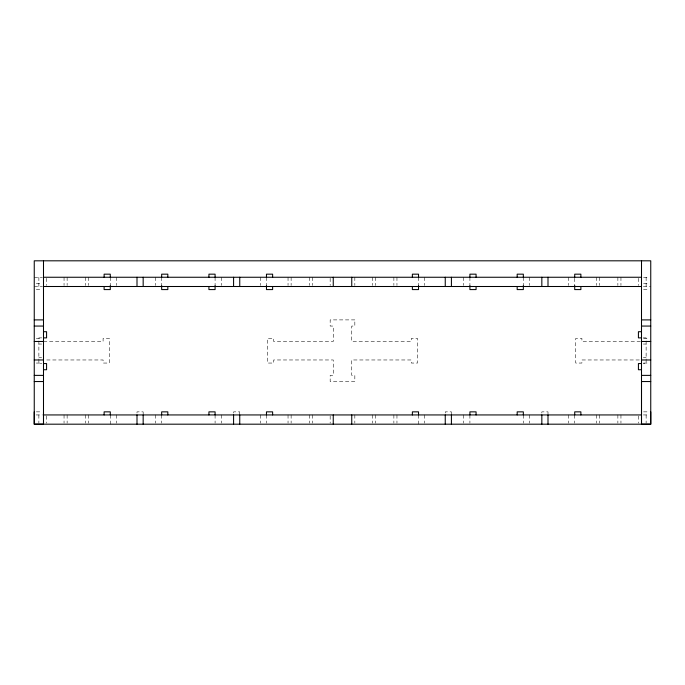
<?xml version="1.0" encoding="UTF-8"?>
<svg xmlns="http://www.w3.org/2000/svg" width="685" height="685" viewBox="0 0 685 685"><rect width="100%" height="100%" fill="white"/><g stroke="black" fill="none" stroke-linecap="round" stroke-linejoin="round"><path stroke-width="0.51" stroke-dasharray="3.42 2.57" d="M34.25 277.254L42.47 277.254M643.558 277.254L648.9 277.254M36.305 283.419L41.442 283.419M643.558 283.419L648.695 283.419M34.25 286.501L42.47 286.501M643.352 286.501L650.75 286.501M36.305 289.584L41.442 289.584M643.558 289.584L648.695 289.584M41.759 337.876L38.874 337.876L38.874 363.564L41.759 363.564M643.232 337.876L646.126 337.876L646.126 363.564L643.232 363.564M36.305 338.39L41.442 338.39M643.558 338.39L648.695 338.39M43.497 341.472L103.093 341.472L103.093 338.39L109.257 338.39L109.257 363.05L103.093 363.05L103.093 359.967L44.559 359.967M640.441 341.472L581.908 341.472L581.908 338.39L575.742 338.39L575.742 363.05L581.908 363.05L581.908 359.967L640.441 359.967M38.874 344.041L41.648 344.041M643.352 344.041L646.126 344.041M38.874 357.399L41.648 357.399M643.352 357.399L646.126 357.399M36.305 363.05L41.442 363.05M643.558 363.05L648.695 363.05M36.305 411.856L41.442 411.856M643.558 411.856L648.695 411.856M36.099 414.939L42.47 414.939M643.352 414.939L648.9 414.939M646.126 277.254L646.126 286.501M646.126 414.939L646.126 423.159M638.42 278.281L638.42 285.474M638.42 415.966L638.42 423.159M620.952 277.254L620.952 285.474M620.952 414.939L620.952 423.159M617.87 277.254L617.87 285.474M617.87 414.939L617.87 423.159M599.375 277.254L599.375 285.474M599.375 414.939L599.375 423.159M596.292 277.254L596.292 285.474M596.292 414.939L596.292 423.159M574.715 278.281L574.715 286.501M574.715 414.939L574.715 423.159M568.55 277.254L568.55 285.474M568.55 414.939L568.55 423.159M548 413.911L548 411.856L541.835 411.856L541.835 413.911M529.505 277.254L529.505 285.474M529.505 414.939L529.505 423.159M523.34 277.254L523.34 285.474M523.34 414.939L523.34 423.159M469.91 277.254L469.91 285.474M469.91 414.939L469.91 423.159M463.745 277.254L463.745 285.474M463.745 414.939L463.745 423.159M451.415 413.911L451.415 411.856L445.25 411.856L445.25 413.911M424.7 277.254L424.7 285.474M424.7 414.939L424.7 423.159M418.535 277.254L418.535 285.474M418.535 414.939L418.535 424.186M396.957 277.254L396.957 285.474M396.957 414.939L396.957 423.159M393.875 277.254L393.875 285.474M393.875 414.939L393.875 423.159M375.38 277.254L375.38 285.474M375.38 414.939L375.38 423.159M372.298 277.254L372.298 285.474M372.298 414.939L372.298 423.159M354.83 277.254L354.83 285.474M354.83 414.939L354.83 423.159M330.17 278.281L330.17 285.474M330.17 415.966L330.17 423.159M312.702 277.254L312.702 285.474M312.702 414.939L312.702 423.159M309.62 277.254L309.62 285.474M309.62 414.939L309.62 423.159M291.125 277.254L291.125 285.474M291.125 414.939L291.125 423.159M288.042 277.254L288.042 285.474M288.042 414.939L288.042 423.159M266.465 277.254L266.465 285.474M266.465 414.939L266.465 423.159M260.3 277.254L260.3 285.474M260.3 414.939L260.3 423.159M239.75 413.911L239.75 411.856L233.585 411.856L233.585 413.911M221.255 277.254L221.255 285.474M221.255 414.939L221.255 423.159M215.09 277.254L215.09 285.474M215.09 414.939L215.09 423.159M161.66 277.254L161.66 285.474M161.66 414.939L161.66 423.159M155.495 277.254L155.495 285.474M155.495 414.939L155.495 423.159M143.165 413.911L143.165 411.856L137 411.856L137 413.911M116.45 277.254L116.45 285.474M116.45 414.939L116.45 423.159M110.285 277.254L110.285 285.474M110.285 414.939L110.285 424.186M88.707 277.254L88.707 285.474M88.707 414.939L88.707 423.159M85.625 277.254L85.625 285.474M85.625 414.939L85.625 423.159M67.13 277.254L67.13 285.474M67.13 414.939L67.13 423.159M64.047 277.254L64.047 285.474M64.047 414.939L64.047 423.159M46.58 278.281L46.58 285.474M46.58 415.966L46.58 423.159M38.874 277.254L38.874 286.501M38.874 414.939L38.874 423.159M354.83 319.895L330.17 319.895L330.17 326.06L333.252 326.06L333.252 341.472L273.658 341.472L273.658 338.39L267.492 338.39L267.492 363.05L273.658 363.05L273.658 359.967L333.252 359.967L333.252 375.38L330.17 375.38L330.17 381.545L354.83 381.545L354.83 375.38L351.748 375.38L351.748 359.967L411.342 359.967L411.342 363.05L417.507 363.05L417.507 338.39L411.342 338.39L411.342 341.472L351.748 341.472L351.748 326.06L354.83 326.06L354.83 319.895"/><path stroke-width="1.03" d="M34.25 411.856L34.25 424.186L650.75 424.186L650.75 260.814L34.25 260.814L34.25 424.186L43.497 424.186L43.497 260.814M650.75 411.856L650.75 424.186L641.503 424.186L641.503 381.545L650.75 381.545M43.497 277.254L641.503 277.254M43.497 286.501L641.503 286.501M34.25 319.895L43.497 319.895M641.503 319.895L650.75 319.895M34.25 326.06L43.497 326.06M641.503 326.06L650.75 326.06M43.497 331.711L46.58 331.711L46.58 337.876L43.686 337.876M641.503 331.711L638.42 331.711L638.42 337.876L641.306 337.876M34.25 341.472L43.497 341.472M641.503 341.472L650.75 341.472M34.25 359.967L43.497 359.967M641.503 359.967L650.75 359.967M43.686 363.564L46.58 363.564L46.58 369.729L43.497 369.729M641.306 363.564L638.42 363.564L638.42 369.729L641.503 369.729M34.25 375.38L43.497 375.38M641.503 375.38L650.75 375.38M34.25 381.545L43.497 381.545M43.497 414.939L641.503 414.939M641.503 260.814L641.503 424.186M580.88 277.254L580.88 274.171L574.715 274.171L574.715 277.254M580.88 286.501L580.88 289.584L574.715 289.584L574.715 285.474M580.88 414.939L580.88 411.856L574.715 411.856L574.715 414.939M548 277.254L548 286.501M548 414.939L548 424.186M541.835 277.254L541.835 286.501M541.835 414.939L541.835 424.186M523.34 277.254L523.34 274.171L517.175 274.171L517.175 277.254M523.34 285.474L523.34 289.584L517.175 289.584L517.175 286.501M523.34 414.939L523.34 411.856L517.175 411.856L517.175 414.939M476.075 277.254L476.075 274.171L469.91 274.171L469.91 277.254M476.075 286.501L476.075 289.584L469.91 289.584L469.91 285.474M476.075 414.939L476.075 411.856L469.91 411.856L469.91 414.939M451.415 277.254L451.415 286.501M451.415 414.939L451.415 424.186M445.25 277.254L445.25 286.501M445.25 414.939L445.25 424.186M418.535 277.254L418.535 274.171L412.37 274.171L412.37 277.254M418.535 285.474L418.535 289.584L412.37 289.584L412.37 286.501M418.535 414.939L418.535 411.856L412.37 411.856L412.37 414.939M351.748 277.254L351.748 286.501M351.748 414.939L351.748 424.186M333.252 277.254L333.252 286.501M333.252 414.939L333.252 424.186M272.63 277.254L272.63 274.171L266.465 274.171L266.465 277.254M272.63 286.501L272.63 289.584L266.465 289.584L266.465 285.474M272.63 414.939L272.63 411.856L266.465 411.856L266.465 414.939M239.75 277.254L239.75 286.501M239.75 414.939L239.75 424.186M233.585 277.254L233.585 286.501M233.585 414.939L233.585 424.186M215.09 277.254L215.09 274.171L208.925 274.171L208.925 277.254M215.09 285.474L215.09 289.584L208.925 289.584L208.925 286.501M215.09 414.939L215.09 411.856L208.925 411.856L208.925 414.939M167.825 277.254L167.825 274.171L161.66 274.171L161.66 277.254M167.825 286.501L167.825 289.584L161.66 289.584L161.66 285.474M167.825 414.939L167.825 411.856L161.66 411.856L161.66 414.939M143.165 277.254L143.165 286.501M143.165 414.939L143.165 424.186M137 277.254L137 286.501M137 414.939L137 424.186M110.285 277.254L110.285 274.171L104.12 274.171L104.12 277.254M110.285 285.474L110.285 289.584L104.12 289.584L104.12 286.501M110.285 414.939L110.285 411.856L104.12 411.856L104.12 414.939M43.497 411.856L43.497 424.186"/></g></svg>
